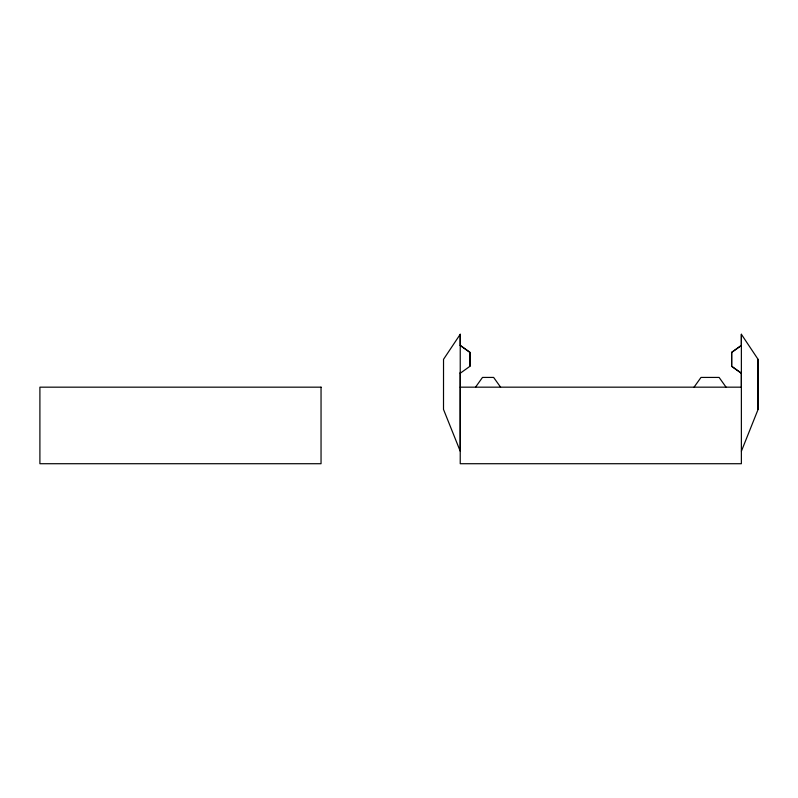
<?xml version="1.0" encoding="UTF-8"?>
<svg xmlns="http://www.w3.org/2000/svg" width="798" height="798" viewBox="0 0 798 798"><rect width="100%" height="100%" fill="white"/><g stroke="black" fill="none" stroke-linecap="round" stroke-linejoin="round"><path stroke-width="1.2" d="M460.227 372.407L460.237 451.189L443.508 409.434L443.528 359.329L460.237 334.282L460.227 463.718L741.372 463.718L741.382 372.407M460.227 373.255L469.942 366.292L469.962 352.377L460.197 345.414L460.237 334.282M469.962 366.292L469.942 352.377L460.227 345.414M741.402 451.189L758.08 409.434L758.07 359.329L741.372 334.282L741.372 387.17L460.227 387.17M475.538 387.17L482.491 377.424L493.633 377.424L500.585 387.17M694.051 387.17L701.013 377.424L719.108 377.424L726.06 387.17M741.402 345.414L731.666 352.377L731.646 366.292L741.382 373.255L731.666 366.292L731.646 352.377L741.372 345.414L741.372 334.282M758.07 359.329L758.08 409.434M321.045 387.17L39.9 387.17L39.9 463.718L321.045 463.718L321.045 387.17"/></g></svg>
